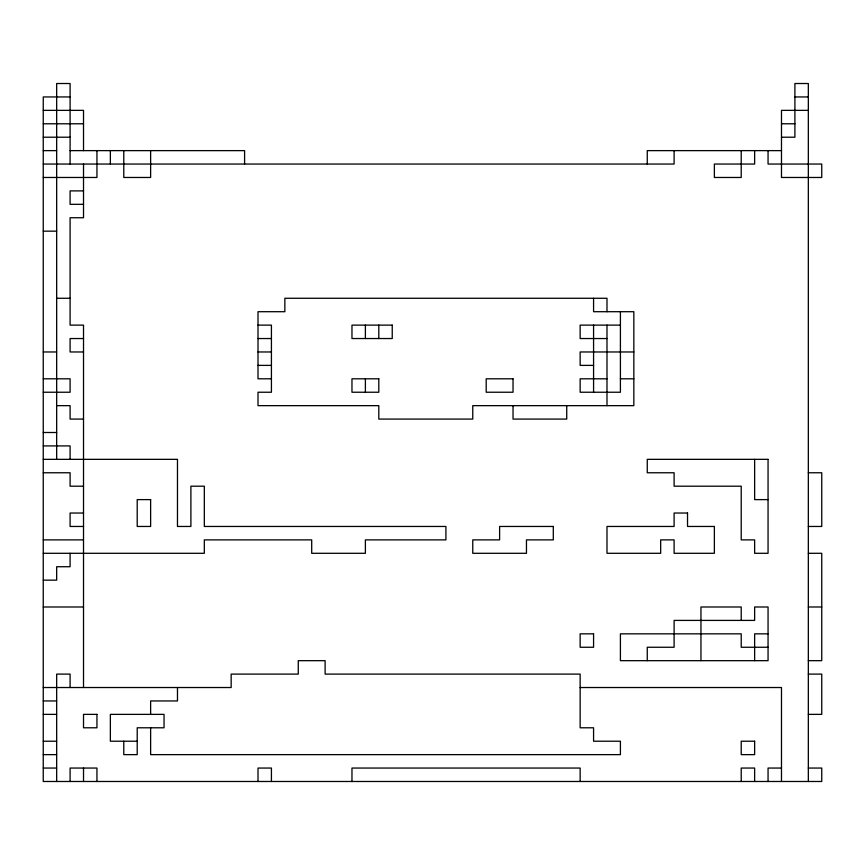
<?xml version="1.0" encoding="UTF-8"?>
<svg xmlns="http://www.w3.org/2000/svg" width="865" height="865" viewBox="0 0 865 865"><rect width="100%" height="100%" fill="white"/><g stroke="black" fill="none" stroke-linecap="round" stroke-linejoin="round"><path stroke-width="1.3" d="M70.097 96.945L43.25 96.945L43.25 781.484L821.75 781.484L821.75 768.055L808.332 768.055M794.903 96.945L808.332 96.945M43.25 110.363L83.516 110.363L83.516 150.629M808.332 110.363L781.484 110.363L781.484 177.476L821.75 177.476L821.75 164.047L768.055 164.047L768.055 150.629M43.25 123.782L83.516 123.782M781.484 123.782L794.903 123.782M43.25 137.211L70.097 137.211M781.484 137.211L794.903 137.211L794.903 83.516L808.332 83.516L808.332 781.484M43.25 150.629L56.668 150.629M70.097 150.629L244.59 150.629L244.59 164.047M781.484 150.629L647.258 150.629L647.258 164.047M43.25 164.047L674.105 164.047L674.105 150.629M43.25 177.476L96.945 177.476L96.945 150.629M83.516 190.895L70.097 190.895L70.097 204.324L83.516 204.324M43.25 231.16L56.668 231.16M56.668 298.274L70.097 298.274M258.008 325.121L271.426 325.121L271.426 392.234L258.008 392.234L258.008 405.653L378.805 405.653L378.805 419.082L472.766 419.082L472.766 405.653L633.84 405.653L633.84 311.703L593.574 311.703L593.574 298.274M620.41 325.121L580.145 325.121L580.145 338.539L606.992 338.539M83.516 338.539L70.097 338.539L70.097 351.969L83.516 351.969M258.008 338.539L271.426 338.539M43.25 351.969L56.668 351.969M258.008 351.969L271.426 351.969M633.84 351.969L580.145 351.969L580.145 365.387L593.574 365.387M258.008 365.387L271.426 365.387M43.25 378.805L70.097 378.805L70.097 392.234L43.25 392.234M271.426 378.805L258.008 378.805L258.008 311.703L284.855 311.703L284.855 298.274L606.992 298.274L606.992 311.703M606.992 378.805L580.145 378.805L580.145 392.234L620.41 392.234L620.41 311.703M620.41 378.805L633.84 378.805M56.668 405.653L70.097 405.653L70.097 419.082L83.516 419.082M43.25 432.5L56.668 432.5M43.25 445.918L70.097 445.918L70.097 459.347M43.25 459.347L177.476 459.347L177.476 526.461L190.895 526.461L190.895 486.195L204.324 486.195L204.324 526.461L445.918 526.461L445.918 539.879L365.387 539.879L365.387 553.297L311.703 553.297L311.703 539.879L204.324 539.879L204.324 553.297L43.25 553.297M43.25 472.766L70.097 472.766L70.097 486.195L83.516 486.195M808.332 472.766L821.75 472.766L821.75 526.461L808.332 526.461M768.055 499.613L754.637 499.613L754.637 459.347M83.516 513.032L70.097 513.032L70.097 526.461L83.516 526.461M43.25 539.879L83.516 539.879M808.332 553.297L821.75 553.297L821.75 660.676L808.332 660.676M43.25 580.145L56.668 580.145L56.668 566.726L70.097 566.726L70.097 553.297M43.25 606.992L83.516 606.992M808.332 606.992L821.75 606.992M768.055 633.84L754.637 633.84L754.637 660.676M768.055 647.258L741.219 647.258L741.219 633.84L620.41 633.84L620.41 660.676L768.055 660.676L768.055 606.992L754.637 606.992L754.637 620.41L674.105 620.41L674.105 647.258L647.258 647.258L647.258 660.676M808.332 674.105L821.75 674.105L821.75 714.371L808.332 714.371M43.25 687.524L231.16 687.524L231.16 674.105L298.274 674.105L298.274 660.676L325.121 660.676L325.121 674.105L580.145 674.105L580.145 727.789L593.574 727.789L593.574 741.219L620.41 741.219L620.41 754.637L150.629 754.637L150.629 727.789M580.145 687.524L781.484 687.524L781.484 781.484M43.25 700.953L56.668 700.953M43.25 714.371L56.668 714.371M43.25 741.219L56.668 741.219M137.211 741.219L110.363 741.219L110.363 714.371L164.047 714.371L164.047 727.789L137.211 727.789L137.211 754.637L123.782 754.637L123.782 741.219M43.25 754.637L56.668 754.637M43.25 768.055L56.668 768.055M781.484 768.055L768.055 768.055L768.055 781.484M754.637 150.629L754.637 164.047L714.371 164.047L714.371 177.476L741.219 177.476L741.219 150.629M754.637 781.484L754.637 768.055L741.219 768.055L741.219 781.484M741.219 620.41L741.219 606.992L700.953 606.992L700.953 660.676M606.992 325.121L606.992 405.653M593.574 325.121L593.574 392.234M580.145 781.484L580.145 768.055L351.969 768.055L351.969 781.484M566.726 405.653L566.726 419.082L513.032 419.082L513.032 405.653M378.805 325.121L378.805 338.539M365.387 325.121L365.387 338.539M365.387 378.805L365.387 392.234M271.426 781.484L271.426 768.055L258.008 768.055L258.008 781.484M177.476 687.524L177.476 700.953L150.629 700.953L150.629 714.371M150.629 150.629L150.629 177.476L123.782 177.476L123.782 150.629M110.363 150.629L110.363 164.047M96.945 781.484L96.945 768.055L70.097 768.055L70.097 781.484M83.516 164.047L83.516 217.742L70.097 217.742L70.097 325.121L83.516 325.121L83.516 687.524M83.516 768.055L83.516 781.484M70.097 164.047L70.097 83.516L56.668 83.516L56.668 459.347M70.097 687.524L70.097 674.105L56.668 674.105L56.668 781.484M392.234 325.121L351.969 325.121L351.969 338.539L392.234 338.539L392.234 325.121M378.805 378.805L351.969 378.805L351.969 392.234L378.805 392.234L378.805 378.805M513.032 378.805L486.195 378.805L486.195 392.234L513.032 392.234L513.032 378.805M768.055 459.347L647.258 459.347L647.258 472.766L674.105 472.766L674.105 486.195L741.219 486.195L741.219 539.879L754.637 539.879L754.637 553.297L768.055 553.297L768.055 459.347M150.629 499.613L137.211 499.613L137.211 526.461L150.629 526.461L150.629 499.613M687.524 513.032L674.105 513.032L674.105 526.461L606.992 526.461L606.992 553.297L660.676 553.297L660.676 539.879L674.105 539.879L674.105 553.297L714.371 553.297L714.371 526.461L687.524 526.461L687.524 513.032M553.297 526.461L499.613 526.461L499.613 539.879L472.766 539.879L472.766 553.297L526.461 553.297L526.461 539.879L553.297 539.879L553.297 526.461M593.574 633.84L580.145 633.84L580.145 647.258L593.574 647.258L593.574 633.84M96.945 714.371L83.516 714.371L83.516 727.789L96.945 727.789L96.945 714.371M754.637 741.219L741.219 741.219L741.219 754.637L754.637 754.637L754.637 741.219"/></g></svg>
